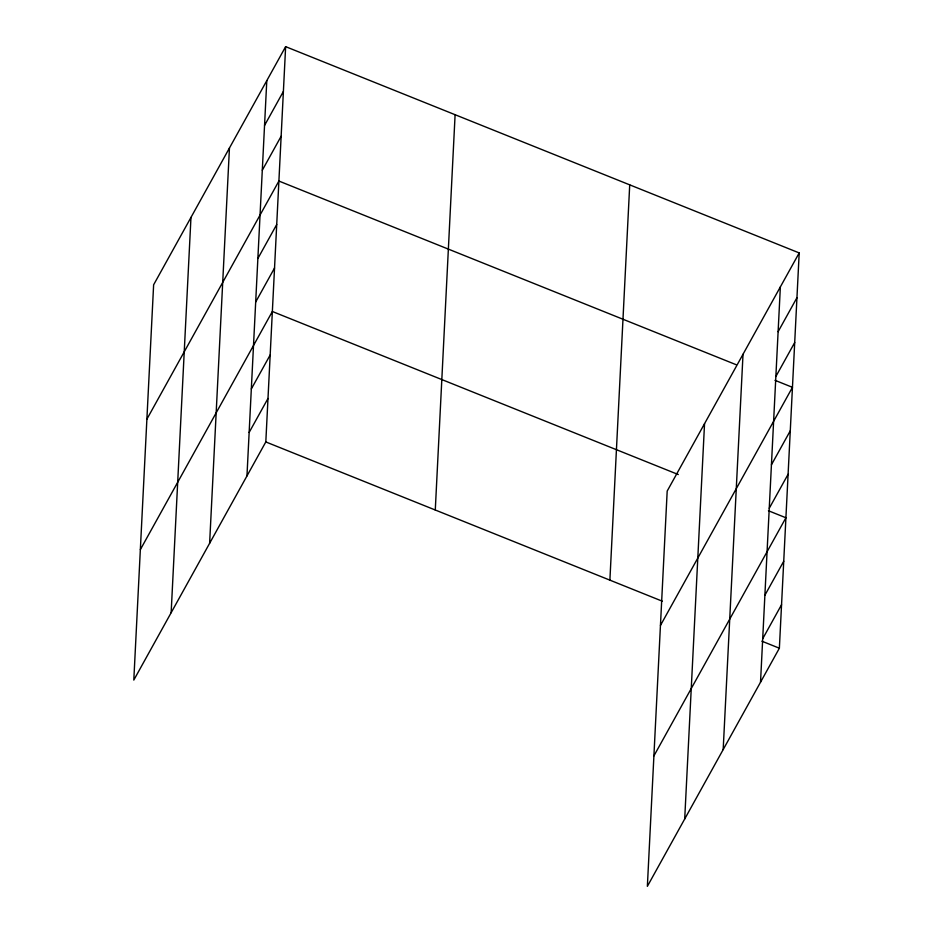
<?xml version="1.0" encoding="UTF-8"?>
<svg xmlns="http://www.w3.org/2000/svg" width="933" height="933" viewBox="0 0 933 933"><rect width="100%" height="100%" fill="white"/><g stroke="black" fill="none" stroke-linecap="round" stroke-linejoin="round"><path stroke-width="1.4" d="M171.147 612.701L190.973 217.424M209.622 543.298L229.448 148.009M246.965 475.923L266.791 80.635M285.638 46.65L153.63 284.787L133.804 680.075L265.812 441.939L285.638 46.65L799.196 252.925L779.37 648.213L647.362 886.35L667.188 491.061L799.196 252.925M435.279 510.013L455.106 114.724M609.89 580.139L629.717 184.851M684.705 818.976L704.543 423.687M723.18 749.572L743.018 354.283M760.523 682.198L780.361 286.909M264.552 125.43L283.387 91.446M262.301 170.238L281.136 136.253M146.889 419.185L278.897 181.049L735.962 364.628M257.87 258.511L276.716 224.526M255.689 302L274.535 268.016M140.347 549.63L272.354 311.494L678.303 474.547M251.327 388.956L270.173 354.972M249.146 432.446L267.993 398.461M778.11 331.705L796.945 297.72M775.859 376.512L794.706 342.528M660.447 625.46L792.455 387.323L774.973 380.302M771.439 464.786L790.274 430.801M769.259 508.275L788.093 474.279M653.905 755.905L785.913 517.768L768.43 510.748M764.897 595.231L783.732 561.246M762.716 638.72L781.551 604.724M265.812 441.939L662.348 601.214M761.888 641.193L779.37 648.213"/></g></svg>
